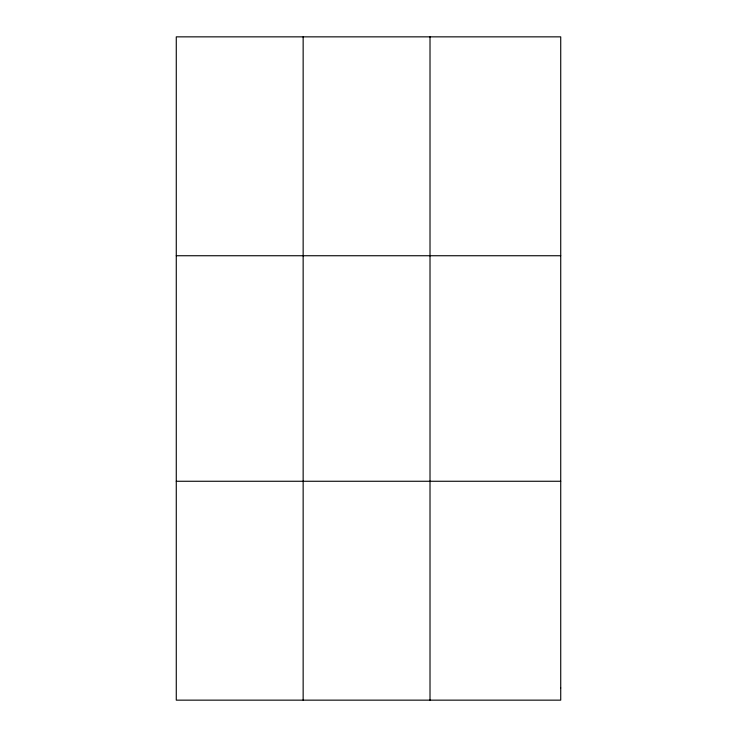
<?xml version="1.0" encoding="UTF-8"?>
<svg xmlns="http://www.w3.org/2000/svg" width="737" height="737" viewBox="0 0 737 737"><rect width="100%" height="100%" fill="white"/><g stroke="black" fill="none" stroke-linecap="round" stroke-linejoin="round"><path stroke-width="1.11" d="M303.147 700.15L303.147 36.85M430.012 700.15L430.012 36.85M176.272 255.739L560.728 255.739M176.272 481.261L560.728 481.261M560.728 687.99L560.728 700.15L176.272 700.15L176.272 36.85L560.728 36.85L560.728 687.99"/></g></svg>
